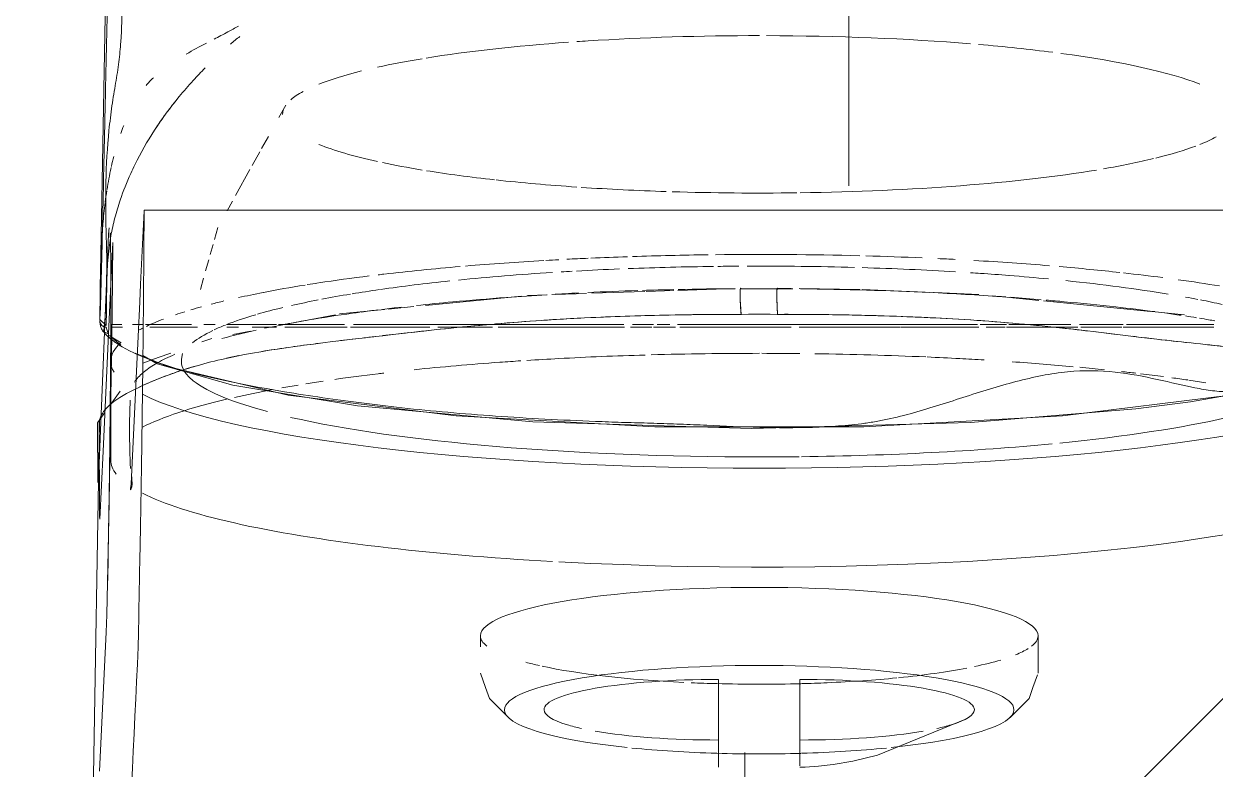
# Model space of a CAD drawing. Header units: millimetres. Extents: x 91786 to 132940, y -1987 to 10096.
# Drawn here: x 119204.24 to 119242.35, y 499.46 to 523.31 of the extents above; entities that cross this region are included whole.
import ezdxf

# ---------------------------------------------------------------- set-up
doc = ezdxf.new("R2010")
doc.units = ezdxf.units.MM
doc.linetypes.add('50_ШТРИХ_ш4_п2_', pattern=[150, 100, -50])
for name, color, linetype, lineweight in [('0-1', 7, 'Continuous', 9), ('A-DETL-2', 7, '50_ШТРИХ_ш4_п2_', 9), ('P-SANR-FIXT', 7, 'Continuous', 9), ('P-SANR-FIXT-IDEN', 7, 'Continuous', 9)]:
    doc.layers.add(name, color=color, linetype=linetype, lineweight=lineweight)
doc.layers.add('A-DETL-GENF-1', color=7, linetype='Continuous', lineweight=9, true_color=0xe0e0e0)
pattern_1 = [(45, (216887.297, 0), (-35.35534, 35.35534), [])]

# ---------------------------------------------------------------- blocks, each defined once
blk = doc.blocks.new('смеситель для раковины - Default-V37-Развертка 1_66-3')
at = {"layer": '0-1'}
for p, q in [((-97680.235, 536.393), (-97680.608, 515.351)), ((-97674.679, 520.708), (-97674.901, 520.306)), ((-97675.235, 519.704), (-97675.452, 519.313)), ((-97675.509, 519.211), (-97675.754, 518.769)), ((-97675.825, 518.641), (-97676.286, 517.811)), ((-97676.387, 517.629), (-97676.557, 517.323)), ((-97639.852, 517.35), (-97679.212, 517.35)), ((-97676.853, 516.789), (-97676.961, 516.406)), ((-97677.006, 516.244), (-97677.096, 515.926)), ((-97677.145, 515.752), (-97677.243, 515.403)), ((-97677.308, 515.17), (-97677.41, 514.808)), ((-97667.141, 514.599), (-97670.215, 514.297)), ((-97666.318, 514.639), (-97666.951, 514.618)), ((-97665.065, 514.682), (-97666.058, 514.648)), ((-97663.193, 514.745), (-97664.89, 514.688)), ((-97662.271, 514.776), (-97663.153, 514.746)), ((-97660.301, 514.842), (-97662.134, 514.78)), ((-97658.516, 514.842), (-97658.953, 514.848)), ((-97656.315, 514.809), (-97658.258, 514.838)), ((-97653.968, 514.709), (-97656.238, 514.806)), ((-97652.506, 514.647), (-97653.915, 514.707)), ((-97651.659, 514.563), (-97652.057, 514.603)), ((-97650.589, 514.457), (-97651.627, 514.56)), ((-97671.521, 514.168), (-97672.958, 514.026)), ((-97670.588, 514.26), (-97671.405, 514.179)), ((-97647.019, 514.103), (-97650.44, 514.443)), ((-97673.087, 514.002), (-97674.94, 513.646)), ((-97645.927, 513.995), (-97646.98, 514.1)), ((-97675.813, 513.479), (-97676.375, 513.371)), ((-97674.975, 513.639), (-97675.357, 513.566)), ((-97680.265, 513.291), (-97679.945, 513.103)), ((-97677.043, 513.243), (-97677.361, 513.129)), ((-97678.76, 512.63), (-97679.253, 512.454)), ((-97678.359, 512.774), (-97678.76, 512.63)), ((-97677.987, 512.757), (-97678.015, 512.581)), ((-97680.281, 512.352), (-97680.281, 509.348)), ((-97679.981, 511.56), (-97680.303, 511.105)), ((-97680.642, 510.553), (-97681.082, 483.841)), ((-97680.348, 507.049), (-97680.376, 505.501)), ((-97668.455, 503.731), (-97668.455, 503.376)), ((-97650.615, 502.533), (-97650.615, 503.731)), ((-97668.293, 502.081), (-97668.455, 502.533)), ((-97650.777, 502.081), (-97650.632, 502.485))]:
    blk.add_line(p, q, dxfattribs=at)
at = {"layer": '0-1', "flags": 128}
for points in [[(-97680.468, 510.871), (-97680.698, 510.545), (-97680.697, 508.636), (-97680.657, 508.99), (-97680.352, 516.579), (-97680.335, 516.783)], [(-97680.302, 516.616), (-97680.29, 516.304), (-97680.281, 515.692), (-97680.276, 514.84), (-97680.277, 513.452), (-97680.285, 512.129), (-97680.308, 509.848), (-97680.33, 508.204), (-97680.348, 507.049)], [(-97679.25, 512.695), (-97678.796, 512.428), (-97676.375, 511.751), (-97672.387, 511.086), (-97666.776, 510.58), (-97659.778, 510.366), (-97652.776, 510.552), (-97647.485, 510.989), (-97645.742, 511.211)], [(-97639.808, 512.698), (-97640.271, 512.427), (-97642.694, 511.749), (-97645.742, 511.211)], [(-97667.557, 501.118), (-97668.166, 501.726), (-97668.293, 502.081)], [(-97651.512, 501.118), (-97650.904, 501.726), (-97650.777, 502.081)], [(-97652.905, 501.079), (-97655.746, 499.911), (-97656.544, 499.72), (-97657.17, 499.612), (-97657.643, 499.557), (-97658.061, 499.533), (-97658.235, 499.53)]]:
    blk.add_lwpolyline(points, dxfattribs=at)
at = {"layer": 'P-SANR-FIXT'}
for p, q in [((-97679.324, 514.975), (-97679.212, 517.323)), ((-97658.943, 514.834), (-97660.114, 514.834)), ((-97680.426, 513.652), (-97680.627, 513.852)), ((-97660.098, 514.013), (-97659.875, 514.014)), ((-97659.875, 514.014), (-97659.645, 514.014)), ((-97659.645, 514.014), (-97659.415, 514.014)), ((-97680.514, 513.459), (-97680.358, 513.387)), ((-97680.426, 513.603), (-97680.358, 513.387)), ((-97680.26, 513.603), (-97679.903, 513.603)), ((-97679.928, 513.684), (-97680.259, 513.684)), ((-97679.24, 513.684), (-97679.578, 513.684)), ((-97677.701, 513.684), (-97679.167, 513.684)), ((-97679.033, 513.603), (-97677.508, 513.603)), ((-97676.942, 513.684), (-97677.3, 513.684)), ((-97676.567, 513.603), (-97676.188, 513.603)), ((-97674.975, 513.684), (-97676.565, 513.684)), ((-97675.76, 513.603), (-97674.976, 513.603)), ((-97672.797, 513.684), (-97674.909, 513.684)), ((-97674.713, 513.603), (-97672.716, 513.603)), ((-97672.605, 513.603), (-97670.075, 513.603)), ((-97663.867, 513.684), (-97672.514, 513.684)), ((-97669.819, 513.603), (-97668.064, 513.603)), ((-97667.888, 513.603), (-97663.843, 513.603)), ((-97663.649, 513.603), (-97662.965, 513.603)), ((-97662.918, 513.684), (-97663.591, 513.684)), ((-97662.921, 513.603), (-97662.209, 513.603)), ((-97662.399, 513.684), (-97662.798, 513.684)), ((-97652.551, 513.684), (-97662.148, 513.684)), ((-97662.071, 513.603), (-97658.509, 513.603)), ((-97658.258, 513.603), (-97655.023, 513.603)), ((-97655.007, 513.603), (-97652.514, 513.603)), ((-97651.627, 513.684), (-97652.463, 513.684)), ((-97652.274, 513.603), (-97651.669, 513.603)), ((-97651.627, 513.603), (-97649.346, 513.603)), ((-97649.57, 513.684), (-97651.547, 513.684)), ((-97647.893, 513.684), (-97649.294, 513.684)), ((-97649.244, 513.603), (-97647.931, 513.603)), ((-97647.892, 513.603), (-97644.995, 513.603)), ((-97644.995, 513.684), (-97647.785, 513.684)), ((-97680.314, 513.334), (-97679.956, 513.029)), ((-97680.636, 507.546), (-97680.647, 510.545)), ((-97680.629, 507.459), (-97680.636, 507.546)), ((-97660.835, 500.669), (-97660.835, 502.337)), ((-97660.835, 502.337), (-97660.835, 499.571)), ((-97658.235, 500.669), (-97658.235, 502.337)), ((-97658.235, 502.337), (-97658.235, 500.669)), ((-97660.835, 500.03), (-97660.835, 500.398)), ((-97658.235, 499.571), (-97658.235, 500.669)), ((-97658.235, 500.398), (-97658.235, 500.03)), ((-97660.835, 499.665), (-97660.835, 499.953)), ((-97660.835, 499.537), (-97660.835, 499.665)), ((-97658.235, 499.953), (-97658.235, 499.665)), ((-97658.235, 499.665), (-97658.235, 499.571)), ((-97660.835, 499.571), (-97660.835, 499.53)), ((-97660.835, 499.53), (-97660.835, 499.537))]:
    blk.add_line(p, q, dxfattribs=at)
at = {"layer": 'P-SANR-FIXT', "flags": 128}
for points in [[(-97680.635, 499.396), (-97680.427, 503.842), (-97680.401, 504.401), (-97680.33, 508.01), (-97680.235, 514.041), (-97680.214, 516.315), (-97680.318, 514.087), (-97680.526, 509.633), (-97680.629, 507.459)], [(-97680.609, 515.279), (-97680.613, 514.993), (-97680.616, 514.708), (-97680.62, 514.423), (-97680.624, 514.138), (-97680.627, 513.852)], [(-97679.454, 512.192), (-97679.351, 514.412), (-97679.324, 514.975)], [(-97659.415, 514.014), (-97659.184, 514.014), (-97658.961, 514.013)], [(-97679.502, 512.766), (-97678.432, 512.33), (-97674.599, 511.425), (-97669.224, 510.768), (-97662.875, 510.42), (-97656.188, 510.42), (-97649.838, 510.768), (-97644.464, 511.425), (-97640.631, 512.33), (-97639.556, 512.768)], [(-97679.621, 508.59), (-97679.486, 511.501), (-97679.454, 512.192)], [(-97679.402, 503.376), (-97679.428, 502.821), (-97679.454, 502.266), (-97679.48, 501.711), (-97679.506, 501.156), (-97679.532, 500.6), (-97679.558, 500.045), (-97679.584, 499.49), (-97679.61, 498.935), (-97679.636, 498.38)]]:
    blk.add_lwpolyline(points, dxfattribs=at)
at = {"layer": 'P-SANR-FIXT'}
for centre, major_axis, ratio, start_param, end_param in [((-97659.531, 520.41), (-15.255, 0), 0.165048, 4.712389, 5.079841), ((-97659.531, 520.41), (15.255, 0), 0.165048, 1.111867, 1.555858), ((-97659.531, 520.41), (15.255, 0), 0.165048, 1.98277, 2.344365), ((-97659.531, 520.41), (15.255, 0), 0.165048, 1.938249, 1.963495), ((-97659.531, 520.41), (15.255, 0), 0.165048, 0.907551, 1.093304), ((-97659.531, 520.41), (15.255, 0), 0.165048, 2.356194, 2.499061), ((-97659.531, 520.41), (15.255, 0), 0.165048, 0.392699, 0.886151), ((-97659.531, 520.41), (15.255, 0), 0.165048, 2.557074, 2.748894), ((-97659.531, 520.41), (15.255, 0), 0.165048, 2.845138, 2.954515), ((-97659.531, 520.41), (15.255, 0), 0.165048, 3.022667, 3.141593), ((-97659.531, 520.41), (15.255, 0), 0.165048, 5.890486, 5.991645), ((-97659.531, 520.41), (15.255, 0), 0.165048, 3.534292, 3.784124), ((-97659.531, 520.41), (15.255, 0), 0.165048, 5.694137, 5.86819), ((-97659.531, 520.41), (15.255, 0), 0.165048, 3.800759, 3.926991), ((-97659.531, 520.41), (15.255, 0), 0.165048, 5.518222, 5.685789), ((-97659.531, 520.41), (15.255, 0), 0.165048, 3.939403, 4.12334), ((-97659.531, 520.41), (15.255, 0), 0.165048, 4.127515, 4.31969), ((-97659.531, 520.41), (15.255, 0), 0.165048, 4.79804, 5.497787), ((-97659.531, 520.41), (15.255, 0), 0.165048, 4.329723, 4.516039), ((-97659.531, 520.41), (15.255, 0), 0.165048, 4.528384, 4.790794), ((-97659.531, 512.511), (20.75, 0), 0.164722, 1.909352, 2.040673), ((-97659.531, 512.511), (20.75, 0), 0.164722, 1.884956, 1.906037), ((-97659.531, 512.511), (20.75, 0), 0.164722, 1.837824, 1.87226), ((-97659.531, 512.511), (20.75, 0), 0.164722, 1.775703, 1.833325), ((-97659.531, 512.511), (20.75, 0), 0.164722, 1.649579, 1.767509), ((-97659.531, 512.511), (20.75, 0), 0.164722, 1.415421, 1.63825), ((-97659.531, 512.511), (20.75, 0), 0.164722, 1.316847, 1.405769), ((-97659.531, 512.511), (20.75, 0), 0.164722, 1.263988, 1.29194), ((-97659.531, 512.511), (20.75, 0), 0.164722, 1.107088, 1.233615), ((-97659.531, 512.511), (20.75, 0), 0.164722, 2.18789, 2.199115), ((-97659.531, 512.511), (20.75, 0), 0.164722, 2.050225, 2.187021), ((-97659.531, 512.504), (18.489, 0), 0.165048, 1.937067, 2.117989), ((-97659.531, 512.504), (18.489, 0), 0.165048, 1.90047, 1.920975), ((-97659.531, 512.504), (18.489, 0), 0.165048, 1.815187, 1.892832), ((-97659.531, 512.504), (18.489, 0), 0.165048, 1.650132, 1.7996), ((-97659.531, 512.504), (18.489, 0), 0.165048, 1.606266, 1.642818), ((-97659.531, 512.504), (18.489, 0), 0.165048, 1.405496, 1.591612), ((-97659.531, 512.504), (18.489, 0), 0.165048, 1.224222, 1.392197), ((-97659.531, 512.504), (18.489, 0), 0.165048, 1.178097, 1.196789), ((-97659.531, 512.504), (18.489, 0), 0.165048, 1.124127, 1.178097), ((-97659.531, 512.511), (20.75, 0), 0.164722, 0.981548, 1.090289), ((-97659.531, 512.511), (20.75, 0), 0.164722, 0.899688, 0.974769), ((-97659.531, 512.511), (20.75, 0), 0.164722, 2.346656, 2.440926), ((-97659.531, 512.511), (20.75, 0), 0.164722, 2.318445, 2.341818), ((-97659.531, 512.511), (20.75, 0), 0.164722, 2.215944, 2.317295), ((-97659.531, 512.504), (18.489, 0), 0.165048, 2.136117, 2.28523), ((-97659.531, 512.504), (18.489, 0), 0.165048, 1.046694, 1.123802), ((-97659.531, 512.504), (18.489, 0), 0.165048, 0.785398, 1.011803), ((-97659.531, 512.511), (20.75, 0), 0.164722, 0.782393, 0.868844), ((-97659.531, 512.511), (20.75, 0), 0.164722, 2.442102, 2.503269), ((-97659.531, 512.504), (18.489, 0), 0.165048, 2.356194, 2.429714), ((-97659.531, 512.504), (18.489, 0), 0.165048, 2.288128, 2.352401), ((-97659.531, 512.504), (18.489, 0), 0.165048, 0.709718, 0.741785), ((-97659.531, 512.511), (20.75, 0), 0.164722, 2.606189, 2.639328), ((-97659.531, 512.511), (20.75, 0), 0.164722, 2.5418, 2.577073), ((-97659.531, 512.504), (18.489, 0), 0.165048, 2.540159, 2.622302), ((-97659.531, 512.504), (18.489, 0), 0.165048, 2.439233, 2.514438), ((-97659.531, 512.504), (18.489, 0), 0.165048, 0.642094, 0.70236), ((-97659.531, 512.511), (20.75, 0), 0.164722, 2.735511, 2.808526), ((-97659.531, 512.511), (20.75, 0), 0.164722, 2.658638, 2.690822), ((-97659.531, 512.504), (18.489, 0), 0.165048, 2.628663, 2.744202), ((-97659.531, 512.511), (20.75, 0), 0.164722, 2.827433, 2.84377), ((-97659.531, 512.504), (18.489, 0), 0.165048, 2.810599, 2.943574), ((-97659.531, 512.504), (18.489, 0), 0.165048, 2.748894, 2.802708), ((-97659.531, 512.511), (20.75, 0), 0.164722, 2.964392, 3.140737), ((-97659.531, 509.348), (20.75, 0), 0.164722, 1.885205, 1.9374), ((-97659.531, 509.348), (20.75, 0), 0.164722, 1.747924, 1.884956), ((-97659.531, 509.348), (20.75, 0), 0.164722, 1.570796, 1.738521), ((-97659.531, 509.348), (20.75, 0), 0.164722, 1.508413, 1.566732), ((-97659.531, 509.348), (20.75, 0), 0.164722, 1.311165, 1.485095), ((-97659.531, 509.348), (20.75, 0), 0.164722, 1.256637, 1.309273), ((-97659.531, 509.348), (20.75, 0), 0.164722, 1.21704, 1.256637), ((-97659.531, 512.511), (20.75, 0), 0.164722, 3.141593, 3.243189), ((-97659.531, 512.504), (18.489, 0), 0.165048, 3.116248, 3.141593), ((-97659.531, 512.504), (18.489, 0), 0.165048, 3.141593, 3.245544), ((-97659.531, 509.348), (20.75, 0), 0.164722, 1.98256, 2.13173), ((-97659.531, 509.348), (20.75, 0), 0.164722, 1.947174, 1.982135), ((-97659.531, 509.348), (20.75, 0), 0.164722, 1.065551, 1.170557), ((-97659.531, 509.348), (20.75, 0), 0.164722, 1.009863, 1.054074), ((-97659.531, 512.504), (18.489, 0), 0.165048, 3.245544, 3.344199), ((-97659.531, 512.504), (18.489, 0), 0.165048, 3.344199, 3.534292), ((-97659.531, 509.348), (20.75, 0), 0.164722, 2.308597, 2.344782), ((-97659.531, 509.348), (20.75, 0), 0.164722, 2.199115, 2.284142), ((-97659.531, 509.348), (20.75, 0), 0.164722, 2.18789, 2.199115), ((-97659.531, 509.348), (20.75, 0), 0.164722, 0.951279, 0.978685), ((-97659.531, 509.348), (20.75, 0), 0.164722, 0.898248, 0.942478), ((-97659.531, 509.348), (20.75, 0), 0.164722, 0.849268, 0.881405), ((-97659.531, 509.348), (20.75, 0), 0.164722, 0.81153, 0.847123), ((-97659.531, 512.511), (20.75, 0), 0.164722, 3.455752, 5.969026), ((-97659.531, 509.348), (20.75, 0), 0.164722, 2.41855, 2.513274), ((-97659.531, 509.348), (20.75, 0), 0.164722, 2.361438, 2.39834), ((-97659.531, 512.504), (18.489, 0), 0.165048, 5.259264, 6.049146), ((-97659.531, 509.348), (20.75, 0), 0.164722, 2.530728, 2.827433), ((-97659.531, 512.504), (18.489, 0), 0.165048, 3.534292, 3.694027), ((-97659.531, 512.504), (18.489, 0), 0.165048, 3.766689, 4.712389), ((-97659.531, 512.504), (18.489, 0), 0.165048, 4.785617, 5.243649), ((-97659.531, 509.348), (20.75, 0), 0.164722, 3.141593, 3.273537), ((-97659.531, 512.504), (18.489, 0), 0.165048, 4.712389, 4.781106), ((-97659.531, 509.348), (20.75, 0), 0.164722, 3.455752, 3.769911), ((-97659.531, 509.348), (20.75, 0), 0.164722, 4.39823, 5.969026), ((-97659.531, 509.348), (20.75, 0), 0.164722, 3.769911, 4.08407), ((-97659.531, 509.348), (20.75, 0), 0.164722, 4.08407, 4.387641), ((-97659.535, 503.731), (-8.92, 0), 0.173648, 3.141593, 6.283185), ((-97659.535, 503.731), (8.92, 0), 0.173648, 3.141593, 3.359174), ((-97659.535, 503.731), (8.92, 0), 0.173648, 6.065604, 6.283185), ((-97659.535, 503.731), (8.92, 0), 0.173648, 5.878445, 6.015797), ((-97659.535, 503.731), (8.92, 0), 0.173648, 3.719792, 3.80559), ((-97659.535, 503.731), (8.92, 0), 0.173648, 3.819857, 4.438472), ((-97659.535, 501.367), (8.15, 0), 0.173648, 0.802094, 2.339499), ((-97659.535, 503.731), (8.92, 0), 0.173648, 5.235988, 5.552838), ((-97659.535, 503.731), (8.92, 0), 0.173648, 5.594472, 5.759587), ((-97659.535, 501.367), (8.15, 0), 0.173648, 2.339499, 3.141593), ((-97660.835, 501.367), (5.583, 0), 0.173648, 1.570796, 3.141593), ((-97658.235, 501.367), (-5.583, 0), 0.173648, 3.926991, 4.712389), ((-97659.535, 503.731), (8.92, 0), 0.173648, 4.958524, 5.228212), ((-97659.535, 501.367), (8.15, 0), 0.173648, 0, 0.802094), ((-97659.535, 503.731), (8.92, 0), 0.173648, 4.466254, 4.559771), ((-97659.535, 503.731), (8.92, 0), 0.173648, 4.559771, 4.862249), ((-97659.535, 503.731), (8.92, 0), 0.173648, 4.865007, 4.958524), ((-97658.235, 501.367), (5.583, 0), 0.173648, 0, 0.785398), ((-97659.535, 501.367), (-8.15, 0), 0.173648, 0, 1.026696), ((-97660.835, 501.367), (5.583, 0), 0.173648, 3.141593, 3.664229), ((-97659.535, 501.367), (8.15, 0), 0.173648, 5.25649, 6.283185), ((-97658.235, 501.367), (5.583, 0), 0.173648, 5.760549, 6.283185), ((-97660.835, 501.367), (5.583, 0), 0.173648, 3.664229, 3.810371), ((-97658.235, 501.367), (5.583, 0), 0.173648, 5.614407, 5.760549), ((-97660.835, 501.367), (5.583, 0), 0.173648, 3.926991, 4.712389), ((-97658.235, 501.367), (5.583, 0), 0.173648, 4.712389, 5.497787), ((-97659.535, 501.367), (8.15, 0), 0.173648, 4.18879, 4.545351), ((-97659.535, 501.367), (8.15, 0), 0.173648, 4.879427, 5.235988), ((-97659.535, 501.367), (8.15, 0), 0.173648, 4.545351, 4.876408)]:
    blk.add_ellipse(centre, major_axis=major_axis, ratio=ratio, start_param=start_param, end_param=end_param, dxfattribs=at)
for points, knots in [([(-97680.627, 513.852), (-97680.625, 513.882), (-97680.618, 514), (-97680.605, 514.352), (-97680.592, 514.791), (-97680.581, 515.232), (-97680.571, 515.602), (-97680.56, 516.035), (-97680.545, 516.711), (-97680.523, 517.689), (-97680.5, 518.748), (-97680.484, 519.478), (-97680.475, 519.886), (-97680.469, 520.183), (-97680.462, 520.478), (-97680.453, 520.877), (-97680.438, 521.586), (-97680.415, 522.617), (-97680.393, 523.641), (-97680.375, 524.44), (-97680.358, 525.215), (-97680.337, 526.16), (-97680.303, 527.643), (-97680.247, 530.09), (-97680.174, 533.106), (-97680.105, 535.747), (-97680.05, 537.65), (-97679.992, 539.481), (-97679.956, 540.409), (-97679.935, 540.847)], [0, 0, 0, 0, 0.027778, 0.055556, 0.083333, 0.097222, 0.111111, 0.125, 0.138889, 0.166667, 0.194444, 0.208333, 0.215278, 0.222222, 0.229167, 0.236111, 0.25, 0.277778, 0.305556, 0.319444, 0.333333, 0.361111, 0.388889, 0.444444, 0.555556, 0.666667, 0.75, 0.833333, 1, 1, 1, 1]), ([(-97679.435, 540.34), (-97679.454, 539.673), (-97679.555, 537.799), (-97679.648, 534.651), (-97679.735, 532.313), (-97679.782, 530.976), (-97679.814, 529.968), (-97679.814, 529.017), (-97679.815, 528.123), (-97679.848, 527.363), (-97679.889, 526.795), (-97679.917, 526.456), (-97679.941, 526.192), (-97679.959, 525.923), (-97679.967, 525.562), (-97679.955, 524.92), (-97679.91, 523.97), (-97679.929, 522.953), (-97680.005, 522.198), (-97680.066, 521.753), (-97680.143, 521.301), (-97680.244, 520.695), (-97680.373, 519.637), (-97680.456, 518.232), (-97680.435, 516.903), (-97680.408, 515.995), (-97680.404, 515.521), (-97680.412, 515.196), (-97680.419, 514.888), (-97680.433, 514.41), (-97680.459, 513.889), (-97680.494, 513.527), (-97680.511, 513.455), (-97680.514, 513.459)], [0, 0, 0, 0, 0.142857, 0.285714, 0.357143, 0.392857, 0.428571, 0.464286, 0.5, 0.535714, 0.553571, 0.5625, 0.571429, 0.580357, 0.589286, 0.607143, 0.642857, 0.678571, 0.696429, 0.705357, 0.714286, 0.732143, 0.75, 0.785714, 0.821429, 0.839286, 0.857143, 0.866071, 0.875, 0.892857, 0.928571, 0.964286, 1, 1, 1, 1]), ([(-97676.197, 523.235), (-97676.311, 523.17), (-97676.574, 523.022), (-97676.829, 522.888), (-97676.972, 522.814)], [0.78351252, 0.78351252, 0.78351252, 0.78351252, 0.79166667, 0.80261422, 0.80261422, 0.80261422, 0.80261422]), ([(-97679.64, 518.52), (-97679.768, 518.239), (-97679.918, 517.861), (-97680.039, 517.48), (-97680.068, 517.384)], [0.1111111, 0.1111111, 0.1111111, 0.1111111, 0.4444444, 0.5555556, 0.5555556, 0.5555556, 0.5555556]), ([(-97666.325, 514.64), (-97666.764, 514.614), (-97667.785, 514.545), (-97669.174, 514.43), (-97670.119, 514.337), (-97670.5, 514.296)], [0.2039952, 0.2039952, 0.2039952, 0.2039952, 0.25, 0.3125, 0.3561142, 0.3561142, 0.3561142, 0.3561142]), ([(-97660.112, 514.013), (-97660.129, 514.2), (-97660.146, 514.464), (-97660.15, 514.711), (-97660.142, 514.844), (-97660.127, 514.859), (-97660.114, 514.834)], [0, 0, 0, 0, 0.363636, 0.545455, 0.727273, 1, 1, 1, 1]), ([(-97660.145, 514.517), (-97660.148, 514.588), (-97660.15, 514.711), (-97660.142, 514.844), (-97660.127, 514.859), (-97660.114, 514.834)], [0.3636364, 0.3636364, 0.3636364, 0.3636364, 0.5454545, 0.7272727, 1, 1, 1, 1]), ([(-97660.128, 514.217), (-97660.136, 514.327), (-97660.147, 514.511), (-97660.15, 514.711), (-97660.142, 514.844), (-97660.127, 514.859), (-97660.114, 514.834)], [0.1363636, 0.1363636, 0.1363636, 0.1363636, 0.3636364, 0.5454545, 0.7272727, 1, 1, 1, 1]), ([(-97660.112, 514.013), (-97660.129, 514.2), (-97660.146, 514.464), (-97660.15, 514.711), (-97660.142, 514.844), (-97660.127, 514.859), (-97660.114, 514.834)], [0, 0, 0, 0, 0.363636, 0.545455, 0.727273, 1, 1, 1, 1]), ([(-97660.148, 514.699), (-97660.148, 514.749), (-97660.142, 514.844), (-97660.127, 514.859), (-97660.114, 514.834)], [0.5454545, 0.5454545, 0.5454545, 0.5454545, 0.7272727, 1, 1, 1, 1]), ([(-97658.97, 514.518), (-97658.972, 514.588), (-97658.973, 514.712), (-97658.965, 514.845), (-97658.953, 514.859), (-97658.943, 514.834)], [0.3636364, 0.3636364, 0.3636364, 0.3636364, 0.5454545, 0.7272727, 1, 1, 1, 1]), ([(-97658.947, 514.013), (-97658.959, 514.2), (-97658.971, 514.465), (-97658.973, 514.712), (-97658.965, 514.845), (-97658.953, 514.859), (-97658.943, 514.834)], [0, 0, 0, 0, 0.363636, 0.545455, 0.727273, 1, 1, 1, 1]), ([(-97658.959, 514.218), (-97658.964, 514.328), (-97658.971, 514.511), (-97658.973, 514.712), (-97658.965, 514.845), (-97658.953, 514.859), (-97658.943, 514.834)], [0.1363636, 0.1363636, 0.1363636, 0.1363636, 0.3636364, 0.5454545, 0.7272727, 1, 1, 1, 1]), ([(-97658.965, 514.345), (-97658.967, 514.407), (-97658.972, 514.542), (-97658.973, 514.712), (-97658.965, 514.845), (-97658.953, 514.859), (-97658.943, 514.834)], [0.2272727, 0.2272727, 0.2272727, 0.2272727, 0.3636364, 0.5454545, 0.7272727, 1, 1, 1, 1]), ([(-97658.97, 514.518), (-97658.972, 514.588), (-97658.973, 514.712), (-97658.965, 514.845), (-97658.953, 514.859), (-97658.943, 514.834)], [0.3636364, 0.3636364, 0.3636364, 0.3636364, 0.5454545, 0.7272727, 1, 1, 1, 1]), ([(-97658.947, 514.013), (-97658.959, 514.2), (-97658.971, 514.465), (-97658.973, 514.712), (-97658.965, 514.845), (-97658.953, 514.859), (-97658.943, 514.834)], [0, 0, 0, 0, 0.363636, 0.545455, 0.727273, 1, 1, 1, 1]), ([(-97658.97, 514.518), (-97658.972, 514.588), (-97658.973, 514.712), (-97658.966, 514.823), (-97658.958, 514.848), (-97658.953, 514.848)], [0.3636364, 0.3636364, 0.3636364, 0.3636364, 0.5454545, 0.7272727, 0.8953613, 0.8953613, 0.8953613, 0.8953613]), ([(-97646.88, 514.099), (-97647.281, 514.152), (-97648.221, 514.265), (-97649.404, 514.384), (-97650.161, 514.451), (-97650.353, 514.468)], [0.575561, 0.575561, 0.575561, 0.575561, 0.625, 0.6875, 0.7087172, 0.7087172, 0.7087172, 0.7087172]), ([(-97680.642, 510.543), (-97680.643, 510.7), (-97680.483, 511.029), (-97679.731, 511.538), (-97678.489, 512.087), (-97676.232, 512.771), (-97672.46, 513.234), (-97666.604, 513.905), (-97662.233, 514.013), (-97660.098, 514.013)], [0, 0, 0, 0, 0.1, 0.2, 0.3, 0.4, 0.6, 0.8, 1, 1, 1, 1]), ([(-97672.303, 514.082), (-97672.384, 514.071), (-97672.961, 513.993), (-97673.738, 513.873), (-97674.428, 513.747), (-97674.684, 513.698), (-97674.73, 513.689)], [0.4275166, 0.4275166, 0.4275166, 0.4275166, 0.4375, 0.5, 0.53125, 0.5381248, 0.5381248, 0.5381248, 0.5381248]), ([(-97658.961, 514.013), (-97657.894, 514.016), (-97655.737, 513.986), (-97652.542, 513.845), (-97649.526, 513.557), (-97646.765, 513.198), (-97644.335, 512.962), (-97642.262, 512.669), (-97640.851, 512.195), (-97639.948, 511.79), (-97639.388, 511.506), (-97638.95, 511.249), (-97638.534, 510.914), (-97638.414, 510.684), (-97638.415, 510.543)], [0, 0, 0, 0, 0.1, 0.2, 0.3, 0.4, 0.5, 0.6, 0.7, 0.75, 0.8, 0.85, 0.9, 1, 1, 1, 1]), ([(-97655.934, 513.975), (-97655.871, 513.973), (-97654.81, 513.944), (-97653.756, 513.898), (-97652.79, 513.835)], [0.09406762, 0.09406762, 0.09406762, 0.09406762, 0.1, 0.19299529, 0.19299529, 0.19299529, 0.19299529]), ([(-97680.514, 513.459), (-97680.214, 513.086), (-97678.904, 512.366), (-97675.645, 511.657), (-97672.231, 511.156), (-97669.349, 510.845), (-97666.743, 510.673), (-97664.84, 510.589), (-97663.737, 510.551), (-97662.904, 510.53), (-97662.063, 510.503), (-97660.933, 510.451), (-97659.516, 510.388), (-97658.11, 510.379), (-97657.133, 510.429), (-97656.577, 510.479), (-97656.16, 510.526), (-97655.744, 510.591), (-97655.189, 510.705), (-97654.215, 510.961), (-97652.808, 511.427), (-97651.105, 511.952), (-97649.448, 512.258), (-97647.944, 512.175), (-97646.618, 511.898), (-97645.636, 511.657), (-97644.984, 511.56), (-97644.615, 511.535), (-97644.338, 511.535), (-97644.062, 511.551), (-97643.698, 511.583), (-97643.071, 511.671), (-97642.214, 511.863), (-97641.429, 512.095), (-97640.863, 512.278), (-97640.477, 512.405), (-97640.127, 512.527), (-97639.698, 512.696), (-97639.057, 512.999), (-97638.699, 513.273), (-97638.549, 513.459)], [0, 0, 0, 0, 0.111111, 0.222222, 0.277778, 0.333333, 0.388889, 0.416667, 0.430556, 0.444444, 0.458333, 0.472222, 0.5, 0.527778, 0.541667, 0.548611, 0.555556, 0.5625, 0.569444, 0.583333, 0.611111, 0.638889, 0.666667, 0.694444, 0.722222, 0.75, 0.763889, 0.770833, 0.777778, 0.784722, 0.791667, 0.805556, 0.833333, 0.861111, 0.875, 0.888889, 0.902778, 0.916667, 0.944444, 1, 1, 1, 1]), ([(-97680.514, 513.459), (-97680.214, 513.086), (-97678.904, 512.366), (-97675.645, 511.657), (-97672.231, 511.156), (-97669.349, 510.845), (-97666.743, 510.673), (-97664.84, 510.589), (-97663.737, 510.551), (-97662.904, 510.53), (-97662.063, 510.503), (-97660.933, 510.451), (-97659.516, 510.388), (-97658.11, 510.379), (-97657.133, 510.429), (-97656.577, 510.479), (-97656.16, 510.526), (-97655.744, 510.591), (-97655.189, 510.705), (-97654.215, 510.961), (-97652.808, 511.427), (-97651.105, 511.952), (-97649.448, 512.258), (-97647.944, 512.175), (-97646.618, 511.898), (-97645.636, 511.657), (-97644.984, 511.56), (-97644.615, 511.535), (-97644.338, 511.535), (-97644.062, 511.551), (-97643.698, 511.583), (-97643.071, 511.671), (-97642.214, 511.863), (-97641.429, 512.095), (-97640.863, 512.278), (-97640.477, 512.405), (-97640.127, 512.527), (-97639.698, 512.696), (-97639.057, 512.999), (-97638.699, 513.273), (-97638.549, 513.459)], [0, 0, 0, 0, 0.111111, 0.222222, 0.277778, 0.333333, 0.388889, 0.416667, 0.430556, 0.444444, 0.458333, 0.472222, 0.5, 0.527778, 0.541667, 0.548611, 0.555556, 0.5625, 0.569444, 0.583333, 0.611111, 0.638889, 0.666667, 0.694444, 0.722222, 0.75, 0.763889, 0.770833, 0.777778, 0.784722, 0.791667, 0.805556, 0.833333, 0.861111, 0.875, 0.888889, 0.902778, 0.916667, 0.944444, 1, 1, 1, 1]), ([(-97675.624, 513.505), (-97675.876, 513.449), (-97676.253, 513.361), (-97676.604, 513.27), (-97676.725, 513.237)], [0.58434732, 0.58434732, 0.58434732, 0.58434732, 0.625, 0.64739404, 0.64739404, 0.64739404, 0.64739404]), ([(-97650.106, 513.603), (-97649.926, 513.584), (-97649.565, 513.545), (-97649.21, 513.504), (-97649.033, 513.483)], [0.28152153, 0.28152153, 0.28152153, 0.28152153, 0.3, 0.31868453, 0.31868453, 0.31868453, 0.31868453]), ([(-97645.194, 513.042), (-97644.921, 513.012), (-97644.548, 512.971), (-97644.189, 512.928), (-97644.088, 512.915)], [0.46542546, 0.46542546, 0.46542546, 0.46542546, 0.5, 0.5137624, 0.5137624, 0.5137624, 0.5137624]), ([(-97679.478, 512.751), (-97679.218, 512.631), (-97678.051, 512.18), (-97675.645, 511.657), (-97672.231, 511.156), (-97669.349, 510.845), (-97666.743, 510.673), (-97664.84, 510.589), (-97663.737, 510.551), (-97663.181, 510.537), (-97662.902, 510.529)], [0.0726928, 0.0726928, 0.0726928, 0.0726928, 0.1111111, 0.2222222, 0.2777778, 0.3333333, 0.3888889, 0.4166667, 0.4305556, 0.4444444, 0.4444444, 0.4444444, 0.4444444]), ([(-97678.23, 512.734), (-97678.437, 512.646), (-97678.649, 512.541), (-97678.832, 512.434), (-97678.857, 512.419)], [0.75678917, 0.75678917, 0.75678917, 0.75678917, 0.8125, 0.82154015, 0.82154015, 0.82154015, 0.82154015]), ([(-97656.16, 510.529), (-97656.022, 510.548), (-97655.744, 510.591), (-97655.189, 510.705), (-97654.215, 510.961), (-97652.808, 511.427), (-97651.105, 511.952), (-97649.448, 512.258), (-97647.944, 512.175), (-97646.618, 511.898), (-97645.636, 511.657), (-97644.984, 511.56), (-97644.615, 511.535), (-97644.338, 511.535), (-97644.062, 511.551), (-97643.698, 511.583), (-97643.071, 511.671), (-97642.214, 511.863), (-97641.429, 512.095), (-97640.863, 512.278), (-97640.477, 512.405), (-97640.127, 512.527), (-97639.828, 512.644), (-97639.654, 512.721), (-97639.58, 512.755)], [0.5555556, 0.5555556, 0.5555556, 0.5555556, 0.5625, 0.5694444, 0.5833333, 0.6111111, 0.6388889, 0.6666667, 0.6944444, 0.7222222, 0.75, 0.7638889, 0.7708333, 0.7777778, 0.7847222, 0.7916667, 0.8055556, 0.8333333, 0.8611111, 0.875, 0.8888889, 0.9027778, 0.9166667, 0.9275586, 0.9275586, 0.9275586, 0.9275586]), ([(-97678.857, 512.419), (-97679.005, 512.331), (-97679.276, 512.141), (-97679.453, 511.949), (-97679.521, 511.846)], [0.8215401, 0.8215401, 0.8215401, 0.8215401, 0.875, 0.9357208, 0.9357208, 0.9357208, 0.9357208]), ([(-97679.368, 511.686), (-97679.092, 511.817), (-97678.657, 511.999), (-97678.147, 512.175), (-97678.005, 512.221)], [0.226466, 0.226466, 0.226466, 0.226466, 0.3, 0.3267461, 0.3267461, 0.3267461, 0.3267461]), ([(-97679.674, 510.681), (-97679.676, 510.554), (-97679.681, 510.022), (-97679.668, 509.49), (-97679.648, 509.085)], [0.3430742, 0.3430742, 0.3430742, 0.3430742, 0.5, 1, 1, 1, 1]), ([(-97662.902, 510.529), (-97662.624, 510.521), (-97662.063, 510.503), (-97660.933, 510.451), (-97659.516, 510.388), (-97658.11, 510.379), (-97657.133, 510.429), (-97656.577, 510.479), (-97656.299, 510.511), (-97656.16, 510.529)], [0.4444444, 0.4444444, 0.4444444, 0.4444444, 0.4583333, 0.4722222, 0.5, 0.5277778, 0.5416667, 0.5486111, 0.5555556, 0.5555556, 0.5555556, 0.5555556]), ([(-97679.647, 508.4), (-97679.648, 508.399), (-97679.66, 508.399), (-97679.644, 508.467), (-97679.621, 508.59)], [0.6430081, 0.6430081, 0.6430081, 0.6430081, 0.6666667, 1, 1, 1, 1]), ([(-97679.598, 508.565), (-97679.601, 508.508), (-97679.62, 508.429), (-97679.641, 508.402), (-97679.647, 508.4)], [0.3333333, 0.3333333, 0.3333333, 0.3333333, 0.5, 0.6430081, 0.6430081, 0.6430081, 0.6430081])]:
    blk.add_open_spline(points, degree=3, knots=knots, dxfattribs=at)
for points in [[(-97676.148, 522.905), (-97676.25, 522.821), (-97676.35, 522.737), (-97676.448, 522.652)], [(-97677.217, 522.686), (-97677.443, 522.569), (-97677.658, 522.456), (-97677.863, 522.339)], [(-97677.259, 521.895), (-97677.389, 521.764), (-97677.516, 521.631), (-97677.638, 521.497)], [(-97678.914, 521.582), (-97678.996, 521.502), (-97679.075, 521.418), (-97679.149, 521.329)], [(-97677.638, 521.497), (-97677.795, 521.325), (-97677.946, 521.152), (-97678.09, 520.976)], [(-97678.09, 520.976), (-97678.668, 520.275), (-97679.14, 519.546), (-97679.507, 518.8)], [(-97678.19, 520.853), (-97678.299, 520.718), (-97678.403, 520.582), (-97678.504, 520.445)], [(-97678.567, 520.358), (-97678.664, 520.224), (-97678.757, 520.089), (-97678.846, 519.953)], [(-97679.864, 520.052), (-97679.897, 519.968), (-97679.929, 519.883), (-97679.959, 519.796)], [(-97680.266, 518.706), (-97680.293, 518.587), (-97680.317, 518.466), (-97680.34, 518.343)], [(-97680.182, 519.06), (-97680.209, 518.957), (-97680.234, 518.853), (-97680.257, 518.747)], [(-97679.507, 518.8), (-97679.553, 518.707), (-97679.598, 518.614), (-97679.64, 518.52)], [(-97680.34, 518.343), (-97680.361, 518.231), (-97680.38, 518.117), (-97680.399, 518.002)], [(-97680.405, 517.964), (-97680.423, 517.845), (-97680.44, 517.726), (-97680.456, 517.604)], [(-97680.459, 517.577), (-97680.487, 517.355), (-97680.511, 517.128), (-97680.531, 516.895)], [(-97680.068, 517.384), (-97680.125, 517.193), (-97680.175, 517.002), (-97680.217, 516.81)], [(-97679.212, 517.323), (-97679.211, 517.387), (-97679.211, 517.282), (-97679.217, 516.443), (-97679.227, 515.009), (-97679.244, 513.12), (-97679.27, 510.961), (-97679.3, 508.743), (-97679.337, 506.683), (-97679.372, 504.98), (-97679.391, 503.8), (-97679.399, 503.44), (-97679.402, 503.376)], [(-97680.531, 516.895), (-97680.575, 516.385), (-97680.6, 515.846), (-97680.609, 515.279)], [(-97680.217, 516.81), (-97680.259, 516.618), (-97680.293, 516.425), (-97680.32, 516.232)], [(-97680.32, 516.232), (-97680.356, 515.97), (-97680.377, 515.707), (-97680.39, 515.445)], [(-97680.39, 515.445), (-97680.399, 515.277), (-97680.403, 515.11), (-97680.407, 514.943)], [(-97680.407, 514.943), (-97680.415, 514.512), (-97680.412, 514.082), (-97680.426, 513.652)], [(-97665.319, 514.696), (-97665.604, 514.682), (-97665.886, 514.666), (-97666.165, 514.65)], [(-97663.423, 514.774), (-97663.964, 514.756), (-97664.496, 514.735), (-97665.02, 514.71)], [(-97662.269, 514.805), (-97662.605, 514.798), (-97662.938, 514.789), (-97663.267, 514.779)], [(-97660.303, 514.833), (-97660.924, 514.829), (-97661.533, 514.821), (-97662.132, 514.808)], [(-97660.145, 514.517), (-97660.148, 514.588), (-97660.149, 514.649), (-97660.148, 514.699)], [(-97660.148, 514.699), (-97660.148, 514.749), (-97660.145, 514.787), (-97660.142, 514.812)], [(-97660.133, 514.282), (-97660.139, 514.367), (-97660.143, 514.447), (-97660.145, 514.517)], [(-97660.142, 514.812), (-97660.138, 514.836), (-97660.133, 514.848), (-97660.127, 514.848)], [(-97660.127, 514.848), (-97660.123, 514.848), (-97660.119, 514.843), (-97660.114, 514.834)], [(-97658.953, 514.848), (-97658.95, 514.848), (-97658.947, 514.844), (-97658.943, 514.834)], [(-97658.462, 514.831), (-97658.622, 514.832), (-97658.782, 514.833), (-97658.943, 514.834)], [(-97654.074, 514.712), (-97655.399, 514.774), (-97656.776, 514.813), (-97658.212, 514.828)], [(-97651.646, 514.569), (-97652.401, 514.623), (-97653.172, 514.669), (-97653.961, 514.707)], [(-97650.51, 514.481), (-97650.834, 514.508), (-97651.16, 514.534), (-97651.489, 514.558)], [(-97671.73, 514.156), (-97671.91, 514.134), (-97672.088, 514.111), (-97672.263, 514.088)], [(-97670.992, 514.243), (-97671.193, 514.22), (-97671.393, 514.197), (-97671.59, 514.173)], [(-97660.112, 514.013), (-97660.118, 514.083), (-97660.124, 514.151), (-97660.128, 514.217)], [(-97658.947, 514.013), (-97658.952, 514.083), (-97658.956, 514.152), (-97658.959, 514.218)], [(-97680.627, 513.819), (-97680.626, 513.796), (-97680.624, 513.752), (-97680.615, 513.689), (-97680.603, 513.633), (-97680.585, 513.579), (-97680.557, 513.519), (-97680.532, 513.481), (-97680.517, 513.462)], [(-97680.625, 513.786), (-97680.621, 513.688), (-97680.525, 513.599), (-97680.426, 513.603)], [(-97667.967, 513.706), (-97667.482, 513.748), (-97666.988, 513.787), (-97666.487, 513.82)], [(-97666.487, 513.82), (-97666.332, 513.831), (-97666.176, 513.841), (-97666.02, 513.85)], [(-97666.015, 513.85), (-97665.724, 513.868), (-97665.43, 513.884), (-97665.135, 513.899)], [(-97664.916, 513.909), (-97664.089, 513.947), (-97663.251, 513.974), (-97662.411, 513.991)], [(-97662.363, 513.992), (-97661.607, 514.006), (-97660.849, 514.013), (-97660.098, 514.013)], [(-97658.961, 514.013), (-97658.335, 514.015), (-97657.705, 514.01), (-97657.075, 514)], [(-97656.957, 513.998), (-97656.692, 513.993), (-97656.426, 513.988), (-97656.161, 513.981)], [(-97652.572, 513.82), (-97652.231, 513.797), (-97651.895, 513.771), (-97651.561, 513.742)], [(-97646.041, 513.982), (-97646.213, 514.007), (-97646.388, 514.032), (-97646.566, 514.057)], [(-97645.546, 513.905), (-97645.663, 513.924), (-97645.782, 513.942), (-97645.902, 513.961)], [(-97645.158, 513.84), (-97645.254, 513.857), (-97645.352, 513.873), (-97645.451, 513.889)], [(-97644.955, 513.805), (-97645.022, 513.817), (-97645.09, 513.829), (-97645.158, 513.84)], [(-97671.581, 513.331), (-97671.305, 513.363), (-97671.024, 513.395), (-97670.739, 513.427)], [(-97670.658, 513.436), (-97670.447, 513.46), (-97670.233, 513.483), (-97670.016, 513.506)], [(-97669.744, 513.535), (-97669.27, 513.585), (-97668.785, 513.633), (-97668.291, 513.677)], [(-97651.437, 513.732), (-97651.149, 513.707), (-97650.864, 513.68), (-97650.582, 513.652)], [(-97648.761, 513.451), (-97648.541, 513.425), (-97648.325, 513.399), (-97648.111, 513.373)], [(-97680.379, 513.315), (-97680.271, 513.212), (-97680.135, 513.111), (-97679.973, 513.011)], [(-97674.417, 512.981), (-97674.148, 513.018), (-97673.87, 513.054), (-97673.586, 513.09)], [(-97673.022, 513.16), (-97672.766, 513.191), (-97672.505, 513.222), (-97672.239, 513.253)], [(-97672.239, 513.253), (-97672.096, 513.27), (-97671.952, 513.287), (-97671.806, 513.304)], [(-97647.603, 513.311), (-97647.337, 513.279), (-97647.076, 513.248), (-97646.82, 513.218)], [(-97646.82, 513.218), (-97646.461, 513.177), (-97646.112, 513.14), (-97645.773, 513.103)], [(-97676.58, 512.609), (-97676.45, 512.637), (-97676.317, 512.665), (-97676.181, 512.692)], [(-97675.448, 512.825), (-97675.188, 512.868), (-97674.919, 512.909), (-97674.642, 512.949)], [(-97677.89, 512.258), (-97677.776, 512.295), (-97677.659, 512.33), (-97677.539, 512.365)], [(-97679.657, 511.266), (-97679.665, 511.071), (-97679.67, 510.876), (-97679.674, 510.681)], [(-97679.618, 508.872), (-97679.602, 508.744), (-97679.594, 508.641), (-97679.598, 508.565)]]:
    blk.add_open_spline(points, degree=3, dxfattribs=at)

msp = doc.modelspace()

# ---------------------------------------------------------------- hatches: boundary and pattern name
at = {"layer": 'A-DETL-GENF-1'}
h = msp.add_hatch(dxfattribs=at)
h.set_pattern_fill('FP_1', color=256, style=0, pattern_type=2)
h.set_pattern_definition(pattern_1)
h.paths.add_polyline_path([(119206.841, 493.661), (119207.024, 493.939), (119207.152, 494.879), (119207.385, 495.091), (119207.563, 495.301), (119207.58, 495.708), (119208.268, 495.207), (119208.629, 495.449), (119208.268, 496.048), (119208.815, 496.124), (119207.687, 498.935), (119207.782, 507.127), (119207.545, 507.127), (119207.327, 506.228), (119207.158, 506.327), (119207.016, 510.543), (119206.744, 501.156), (119206.668, 494.583), (119206.833, 493.7)])
h.paths.add_polyline_path([(118936.297, 0), (119201.067, 0), (119201.046, 11), (119198.33, 11), (119198.33, 88.952), (119193.689, 95), (119189.693, 104.647), (119188.33, 115), (119189.693, 125.353), (119193.689, 135), (119198.33, 141.048), (119198.33, 211.782), (119208.33, 211.782), (119208.33, 235), (118977.361, 235), (118977.361, 400), (119204.835, 400), (119206.609, 490.7), (119206.621, 491.142), (119206.59, 502.736), (119207.196, 522.009), (119207.919, 543.026), (119207.642, 542.098), (119207.756, 544.834), (119207.969, 545.021), (119207.972, 545.536), (119247.564, 545.268), (119248.016, 530.78), (119249.346, 482.367), (119250.701, 400), (119472.361, 400), (119472.361, 235), (119248.33, 235), (119248.33, 211.782), (119258.33, 211.782), (119258.33, 141.048), (119262.971, 135), (119266.967, 125.353), (119268.33, 115), (119266.967, 104.647), (119262.971, 95), (119258.33, 88.952), (119258.33, 21.077), (119336.297, 0.235), (119336.297, 0), (119536.297, 0), (119536.297, 235), (119477.305, 235), (119477.305, 400), (119536.297, 400), (119536.297, 600), (118936.297, 600), (118936.297, 399.127), (118972.376, 264.792), (118936.297, 264.749), (118936.297, 238.922)])
h.paths.add_polyline_path([(119248.479, 483.585), (119249.21, 487.375), (119248.953, 486.212), (119248.682, 484.71)])
h.paths.add_polyline_path([(119248.664, 492.447), (119249.074, 493.694), (119248.409, 509.236), (119247.974, 508.4), (119247.683, 504.794), (119247.614, 504.49), (119247.807, 498.257), (119247.044, 496.592), (119247.831, 497.039), (119247.528, 496.39), (119247.87, 496.073), (119247.948, 495.8), (119248.195, 495.708), (119248.341, 495.153), (119248.531, 494.867), (119248.773, 494.867), (119248.678, 492.589)])
h.paths.add_polyline_path([(119246.722, 496.124), (119246.981, 496.512), (119246.858, 496.39), (119246.773, 496.224)])
h.paths.add_polyline_path([(119207.018, 512.513), (119207.512, 513.027), (119207.042, 513.871), (119207.031, 513.243)])
h.paths.add_polyline_path([(119248.513, 512.513), (119248.22, 513.267), (119248.217, 512.93), (119248.448, 512.581)])
h.paths.add_polyline_path([(119248.164, 513.903), (119248.483, 514.249), (119248.252, 514.185), (119248.161, 513.97)])
h.paths.add_polyline_path([(119207.472, 514.556), (119207.3, 514.744), (119207.369, 514.587)])
h.paths.add_polyline_path([(119207.508, 514.848), (119207.369, 515.152), (119207.065, 515.224), (119207.083, 514.934), (119207.369, 514.876)])
h.paths.add_polyline_path([(119207.316, 539.72), (119207.408, 543.73), (119207.338, 540.501)])
h = msp.add_hatch(dxfattribs=at)
h.set_pattern_fill('FP_1', color=256, style=0, pattern_type=2)
h.set_pattern_definition(pattern_1)
h.paths.add_polyline_path([(119248.513, 512.513), (119248.247, 512.374), (119248.513, 512.511)])
h.paths.add_polyline_path([(119248.974, 493.079), (119248.825, 492.114), (119248.953, 492.955)])
h.paths.add_polyline_path([(119207.564, 510.246), (119207.398, 510.929), (119207.018, 512.508), (119207.241, 509.113), (119207.459, 509.085), (119207.554, 510.138)])
h.paths.add_polyline_path([(119206.668, 507.459), (119206.447, 498.257), (119206.662, 507.109)])
h.paths.add_polyline_path([(119204.835, 400), (119226.701, 400.227), (119226.825, 400), (119250.701, 400), (119248.528, 513.97), (119248.496, 513.512), (119248.611, 494.623), (119248.611, 495.146), (119248.126, 494.885), (119248.064, 495.238), (119247.948, 495.8), (119247.91, 496.15), (119247.831, 496.271), (119247.528, 496.39), (119246.858, 496.39), (119247.87, 498.38), (119247.5, 508.291), (119244.123, 507.268), (119237.186, 506.349), (119230.179, 505.993), (119224.52, 506.014), (119216.518, 506.503), (119213.093, 506.99), (119209.277, 507.888), (119207.619, 508.205), (119207.782, 507.127), (119207.895, 506.564), (119207.895, 505.185), (119207.927, 505.028), (119207.724, 498.257), (119208.629, 496.098), (119208.358, 495.899), (119208.629, 495.449), (119208.252, 495.197), (119207.568, 495.708), (119207.563, 495.301), (119207.385, 495.091), (119207.152, 494.879), (119207.061, 494.888), (119206.758, 494.104), (119206.473, 494.064), (119206.399, 490.871), (119204.928, 405.6), (119204.881, 402.763)])
h.paths.add_polyline_path([(119227.058, 442.439), (119225.66, 459.307), (119220.744, 473.938), (119221.682, 471.675), (119225.768, 458.989), (119227.021, 442.919)])
h.paths.add_polyline_path([(119232.106, 466.246), (119234.89, 474.138), (119233.845, 471.644), (119232.317, 466.898)])
h.paths.add_polyline_path([(119217.28, 480.96), (119217.279, 480.96), (119216.841, 481.85)])
h.paths.add_polyline_path([(119215.925, 483.704), (119210.814, 493.117), (119212.892, 489.566), (119215.42, 484.681)])
h.paths.add_polyline_path([(119239.935, 484.33), (119244.932, 493.436), (119242.644, 489.559), (119240.523, 485.465)])
h.paths.add_polyline_path([(119247.528, 496.39), (119247.528, 496.867), (119247.044, 496.498)])
h.paths.add_polyline_path([(119226.462, 499.571), (119220.704, 500.66), (119219.353, 501.711), (119219.397, 502.266), (119219.052, 501.93), (119218.896, 502.568), (119218.896, 502.895), (119220.037, 504.505), (119225.532, 505.176), (119230.876, 505.135), (119233.921, 504.777), (119235.696, 504.236), (119236.682, 502.833), (119236.591, 502.593), (119236.656, 502.377), (119236.382, 502.452), (119236.356, 502.075), (119236.473, 501.93), (119235.586, 501.156), (119234.48, 500.6), (119229.062, 499.952), (119229.039, 500.011), (119226.462, 499.822)])
h.paths.add_polyline_path([(119247.976, 508.787), (119248.07, 509.262), (119247.978, 509.085), (119247.976, 508.795)])
h.paths.add_polyline_path([(119247.759, 506.569), (119247.969, 507.459), (119247.77, 506.986)])
h.paths.add_polyline_path([(119207.863, 512.192), (119207.837, 513.365), (119207.793, 512.905), (119207.844, 512.387)])
h.paths.add_polyline_path([(119248.486, 514.108), (119248.544, 514.249), (119248.483, 514.249)])
h.paths.add_polyline_path([(119248.155, 514.082), (119248.475, 514.747), (119248.448, 514.907), (119247.864, 514.416), (119248.137, 514.411), (119248.155, 514.087)])
h.paths.add_polyline_path([(119248.164, 513.903), (119247.921, 513.77), (119248.137, 513.885)])
h.paths.add_polyline_path([(119248.2, 513.255), (119248.283, 513.586), (119248.199, 513.272)])
h.paths.add_polyline_path([(119207.386, 513.863), (119207.161, 514.298), (119207.369, 513.884)])
h.paths.add_polyline_path([(119207.512, 513.027), (119207.683, 513.512), (119207.44, 513.376)])
h.paths.add_polyline_path([(119207.734, 513.513), (119207.829, 513.838), (119207.72, 513.654)])
h.paths.add_polyline_path([(119207.483, 514.646), (119207.369, 514.876), (119207.369, 514.707)])
h.paths.add_polyline_path([(119207.472, 514.556), (119207.083, 514.41), (119207.438, 514.279), (119207.467, 514.52)])
h.paths.add_polyline_path([(119208.057, 513.703), (119207.773, 514.511), (119207.539, 514.616), (119207.754, 514.206), (119207.882, 513.819), (119208.052, 513.706)])
h.paths.add_polyline_path([(119207.972, 544.341), (119207.982, 544.342), (119214.981, 544.342)])
h.paths.add_polyline_path([(119247.467, 514.709), (119248.456, 515.835), (119247.806, 536.962), (119247.562, 545.536), (119207.972, 545.268), (119207.678, 544.022), (119207.642, 542.098), (119207.928, 542.047), (119207.357, 526.191), (119207.093, 525.278), (119207.302, 524.769), (119207.166, 515.276), (119207.568, 515.276), (119207.834, 515.697), (119208.085, 517.323), (119210.885, 517.609), (119212.511, 520.41), (119213.908, 521.431), (119219.159, 522.43), (119224.081, 522.806), (119232.147, 522.783), (119237.283, 522.33), (119240.367, 521.742), (119242.302, 521.006), (119243.453, 519.727), (119245.082, 517.323), (119247.447, 517.181), (119247.467, 514.747)])
h.paths.add_polyline_path([(119208.616, 520.183), (119208.539, 521.313), (119208.707, 521.12), (119208.621, 520.235)])
h.paths.add_polyline_path([(119208.838, 520.44), (119208.866, 521.554), (119208.999, 521.31), (119208.854, 520.531)])
h.paths.add_polyline_path([(119248.216, 539.72), (119248.153, 543.112), (119248.213, 539.803)])
h = msp.add_hatch(dxfattribs=at)
h.set_pattern_fill('FP_1', color=256, style=0, pattern_type=2)
h.set_pattern_definition(pattern_1)
h.paths.add_polyline_path([(119226.697, 400), (119226.701, 400), (119226.697, 400.003)])
h.paths.add_polyline_path([(119227.058, 442.439), (119225.665, 459.307), (119220.746, 473.938), (119221.681, 471.675), (119225.768, 458.956), (119227.021, 442.913)])
h.paths.add_polyline_path([(119232.107, 466.246), (119234.891, 474.138), (119233.844, 471.644), (119232.589, 467.747)])
h.paths.add_polyline_path([(119215.925, 483.704), (119210.818, 493.117), (119212.892, 489.559), (119215.42, 484.68)])
h.paths.add_polyline_path([(119239.935, 484.33), (119244.935, 493.436), (119242.437, 489.166), (119240.522, 485.465)])
h.paths.add_polyline_path([(119226.462, 500.013), (119229.062, 500.082), (119229.302, 502.319), (119233.826, 501.711), (119234.523, 501.304), (119233.337, 500.402), (119234.82, 500.66), (119236.473, 501.93), (119236.473, 502.366), (119236.085, 502.921), (119236.596, 502.933), (119235.487, 504.505), (119229.992, 505.176), (119225.532, 505.176), (119221.603, 504.777), (119219.829, 504.236), (119219.074, 502.867), (119218.896, 502.568), (119218.887, 502.266), (119219.201, 502.075), (119219.61, 502.075), (119219.361, 501.615), (119220.704, 500.66), (119222.187, 500.696), (119220.904, 501.378), (119222.822, 502.075), (119226.462, 502.075), (119226.462, 500.043)])
h.paths.add_polyline_path([(119226.462, 499.571), (119226.462, 500.013), (119225.004, 499.79), (119225.462, 499.721)])
h.paths.add_polyline_path([(119229.062, 499.571), (119230.52, 500.08), (119229.062, 499.952), (119229.062, 499.66)])
h.paths.add_polyline_path([(119227.766, 505.93), (119237.186, 506.349), (119242.438, 506.99), (119246.254, 507.888), (119247.5, 508.438), (119208.031, 508.291), (119210.978, 507.339), (119217.534, 506.417), (119224.52, 506.014)])
h.paths.add_polyline_path([(119247.548, 508.438), (119247.814, 508.618), (119247.586, 510.526), (119247.536, 509.26), (119247.548, 508.439)])
h.paths.add_polyline_path([(119247.884, 508.69), (119247.978, 509.161), (119248.262, 509.098), (119248.281, 509.371), (119247.973, 513.075), (119247.699, 512.947), (119246.989, 512.259), (119247.884, 511.363), (119247.883, 508.77)])
h.paths.add_polyline_path([(119207.564, 510.246), (119208.036, 511.837), (119208.545, 512.62), (119208.021, 512.932), (119207.791, 512.932), (119207.539, 512.895), (119207.367, 511.454), (119207.539, 510.28)])
h.paths.add_polyline_path([(119247.948, 513.1), (119248.183, 513.567), (119247.92, 513.746), (119247.839, 513.994), (119247.601, 514.828), (119247.463, 515.081), (119247.323, 517.323), (119244.903, 517.076), (119245.828, 514.491), (119246.109, 514.016), (119247.872, 513.18), (119247.941, 513.108)])
h.paths.add_polyline_path([(119207.694, 513.499), (119207.719, 513.664), (119207.539, 514.014), (119207.546, 513.674), (119207.687, 513.506)])
h.paths.add_polyline_path([(119207.829, 515.389), (119207.585, 515.02), (119207.803, 514.978), (119207.822, 515.288)])
h.paths.add_polyline_path([(119208.177, 513.614), (119209.674, 514.356), (119210.45, 516.706), (119210.45, 517.323), (119208.083, 517.041), (119208.168, 513.621)])
h.paths.add_polyline_path([(119208.057, 513.699), (119207.772, 513.892), (119208.052, 513.702)])
h.paths.add_polyline_path([(119207.735, 513.916), (119207.539, 514.536), (119207.438, 514.279), (119207.652, 513.972), (119207.719, 513.927)])
h.paths.add_polyline_path([(119207.772, 514.491), (119207.502, 514.806), (119207.735, 514.511)])
h.paths.add_polyline_path([(119248.464, 515.37), (119248.488, 515.453), (119248.463, 515.436)])
h.paths.add_polyline_path([(119215.9, 517.323), (119244.742, 517.409), (119243.02, 520.41), (119241.328, 521.504), (119236.861, 522.376), (119230.61, 522.834), (119224.081, 522.806), (119218.374, 522.344), (119215.261, 521.766), (119213.39, 521.139), (119212.05, 519.683), (119210.765, 517.323), (119215.776, 517.323)])
h.paths.add_polyline_path([(119208.616, 520.183), (119208.453, 521.25), (119208.469, 520.916), (119208.605, 520.235)])
h = msp.add_hatch(dxfattribs=at)
h.set_pattern_fill('FP_1', color=256, style=0, pattern_type=2)
h.set_pattern_definition(pattern_1)
h.paths.add_polyline_path([(119226.462, 500.013), (119226.462, 502.337), (119221.699, 501.711), (119221.147, 501.23), (119223.687, 500.142), (119225.804, 500.043)])
h.paths.add_polyline_path([(119229.062, 500.013), (119232.725, 500.462), (119234.62, 501.378), (119232.628, 502.08), (119229.062, 502.053), (119229.062, 500.043)])
h.paths.add_polyline_path([(119207.927, 508.4), (119247.545, 508.615), (119247.833, 508.638), (119247.882, 509.093), (119247.636, 511.72), (119246.737, 512.387), (119245.411, 511.803), (119244.553, 511.263), (119238.794, 510.12), (119231.303, 509.568), (119223.955, 509.577), (119217.401, 510.047), (119212.586, 510.866), (119210.468, 511.515), (119209.276, 512.278), (119208.691, 512.387), (119207.645, 511.259), (119207.842, 508.488), (119207.89, 508.438)])
h.paths.add_polyline_path([(119246.815, 512.405), (119247.745, 513.312), (119246.993, 513.731), (119245.94, 513.97), (119246.431, 512.724), (119246.814, 512.405)])
h.paths.add_polyline_path([(119208.715, 512.407), (119209.451, 513.316), (119209.313, 513.981), (119208.322, 513.487), (119208.054, 513.392), (119208.302, 512.926), (119208.691, 512.437)])
h.paths.add_polyline_path([(119207.734, 513.896), (119207.478, 514.087), (119207.719, 513.905)])
h.paths.add_polyline_path([(119245.916, 514.079), (119245.045, 516.782), (119244.472, 517.323), (119210.611, 517.041), (119209.709, 514.52), (119209.886, 514.166), (119212.855, 514.829), (119219.032, 515.566), (119226.389, 515.893), (119233.301, 515.784), (119238.699, 515.382), (119243.368, 514.715), (119245.802, 514.116)])
h = msp.add_hatch(dxfattribs=at)
h.set_pattern_fill('FP_1', color=256, style=0, pattern_type=2)
h.set_pattern_definition(pattern_1)
h.paths.add_polyline_path([(119227.766, 509.452), (119237.84, 510.015), (119242.843, 510.841), (119245.063, 511.515), (119245.307, 512.065), (119242.302, 511.621), (119237.165, 512.029), (119230.505, 510.529), (119219.412, 510.788), (119214.367, 511.314), (119210.468, 511.515), (119210.978, 511.263), (119216.738, 510.12), (119224.387, 509.563), (119225.12, 509.539)])
h.paths.add_polyline_path([(119245.882, 512.195), (119246.688, 512.511), (119246.255, 512.504), (119245.916, 512.223)])
h.paths.add_polyline_path([(119209.649, 512.195), (119208.839, 512.511), (119208.814, 512.382), (119209.559, 512.215)])
h.paths.add_polyline_path([(119209.344, 512.817), (119215.226, 514.046), (119223.428, 514.694), (119236.144, 514.52), (119244.254, 513.309), (119246.125, 513.106), (119245.646, 514.166), (119243.096, 514.76), (119236.404, 515.574), (119230.102, 515.868), (119222.315, 515.786), (119216.727, 515.373), (119212.018, 514.691), (119209.601, 514.013), (119209.368, 512.929)])
h = msp.add_hatch(dxfattribs=at)
h.set_pattern_fill('FP_1', color=256, style=0, pattern_type=2)
h.set_pattern_definition(pattern_1)
h.paths.add_polyline_path([(119224.395, 510.529), (119232.129, 510.776), (119238.568, 512.098), (119243.688, 511.701), (119246.24, 512.571), (119245.875, 512.901), (119240.226, 514.057), (119232.139, 514.694), (119224.189, 514.698), (119218.275, 514.394), (119211.281, 513.308), (119209.276, 512.504), (119210.191, 512.073), (119215.514, 511.171), (119221.353, 510.687), (119224.387, 510.529)])

# ---------------------------------------------------------------- linework, layer by layer
at = {"layer": 'A-DETL-2'}
msp.add_line((119227.297, 1100), (119227.297, 235), dxfattribs=at)
at = {"layer": 'P-SANR-FIXT-IDEN'}
msp.add_line((119230.629, 518.119), (119230.629, 656.284), dxfattribs=at)

# ---------------------------------------------------------------- block references
at = {"layer": 'P-SANR-FIXT'}
msp.add_blockref('смеситель для раковины - Default-V37-Развертка 1_66-3', (216887.297, 0), dxfattribs=at)

doc.saveas('drawing.dxf')
